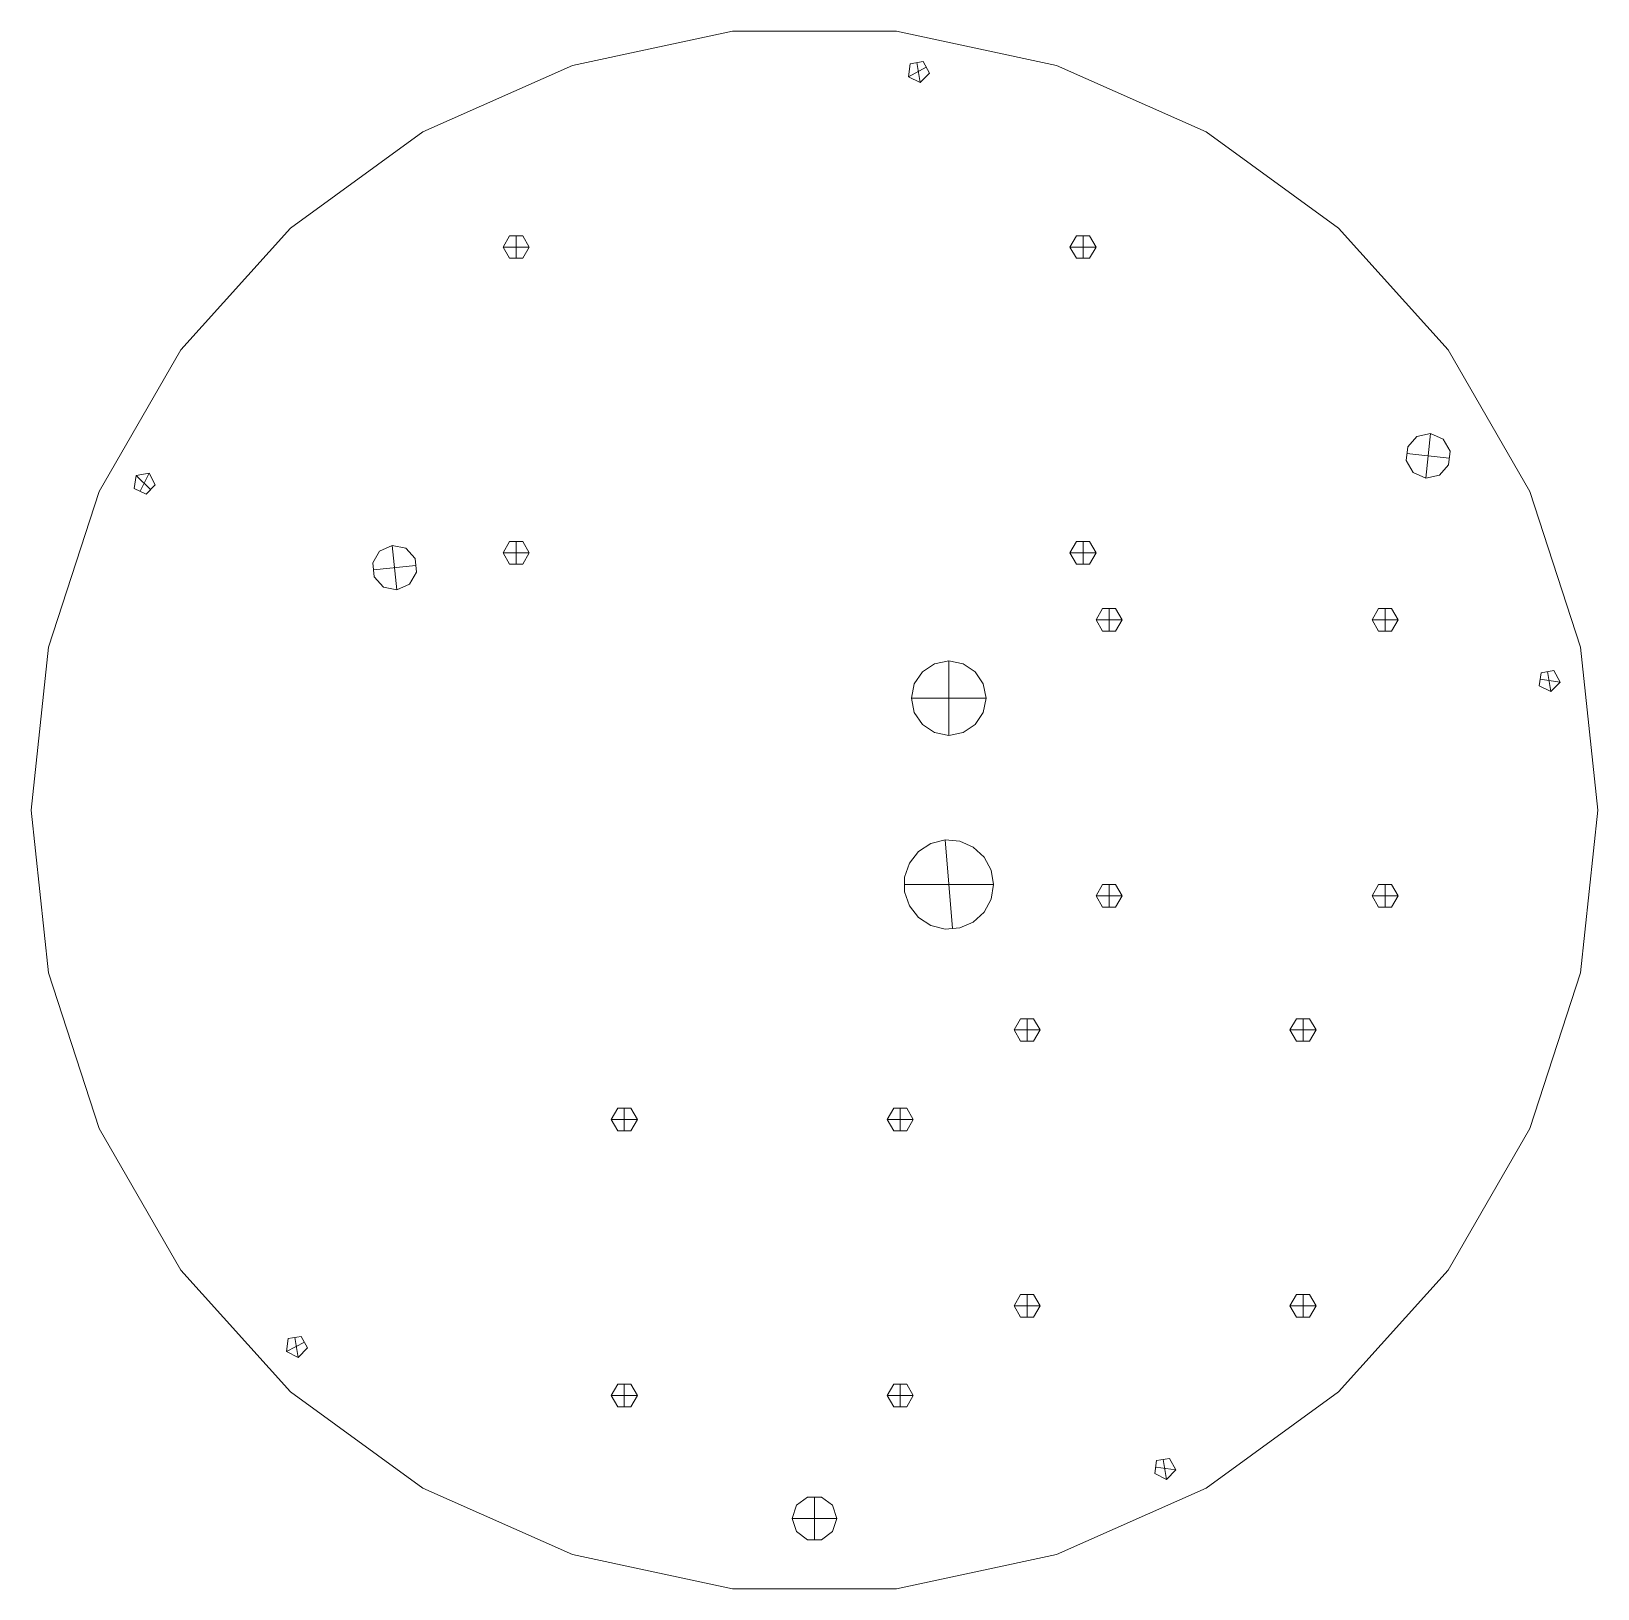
# Model space of a CAD drawing. Header units: millimetres. Extents: x -105 to 105, y -104 to 104.
import ezdxf

# ---------------------------------------------------------------- set-up
doc = ezdxf.new("R2010")
doc.units = ezdxf.units.MM
doc.layers.get('0').update_dxf_attribs({"linetype": 'CONTINUOUS', "lineweight": 0})
doc.layers.add('Hole centres', color=7, linetype='CONTINUOUS', lineweight=0)

msp = doc.modelspace()

# ---------------------------------------------------------------- linework, layer by layer
for p, q in [((-32.447, 99.861), (-10.975, 104.425)), ((-10.975, 104.425), (10.975, 104.425)), ((10.975, 104.425), (32.447, 99.861)), ((-52.5, 90.933), (-32.447, 99.861)), ((12.593, 98.323), (12.838, 100.069)), ((12.838, 100.069), (14.575, 100.375)), ((15.403, 98.818), (14.178, 97.55)), ((14.575, 100.375), (15.403, 98.818)), ((32.447, 99.861), (52.5, 90.933)), ((14.178, 97.55), (12.593, 98.323)), ((-70.259, 78.03), (-52.5, 90.933)), ((52.5, 90.933), (70.259, 78.03)), ((-84.947, 61.717), (-70.259, 78.03)), ((70.259, 78.03), (84.947, 61.717)), ((-41.75, 75.5), (-40.875, 77.016)), ((-40.875, 77.016), (-39.125, 77.016)), ((-39.125, 77.016), (-38.25, 75.5)), ((34.25, 75.5), (35.125, 77.016)), ((35.125, 77.016), (36.875, 77.016)), ((36.875, 77.016), (37.75, 75.5)), ((-40.875, 73.984), (-41.75, 75.5)), ((-39.125, 73.984), (-40.875, 73.984)), ((-38.25, 75.5), (-39.125, 73.984)), ((35.125, 73.984), (34.25, 75.5)), ((36.875, 73.984), (35.125, 73.984)), ((37.75, 75.5), (36.875, 73.984)), ((-95.922, 42.707), (-84.947, 61.717)), ((84.947, 61.717), (95.922, 42.707)), ((80.772, 50.098), (82.586, 50.484)), ((82.586, 50.484), (84.28, 49.729)), ((79.338, 46.876), (79.532, 48.72)), ((79.532, 48.72), (80.772, 50.098)), ((84.28, 49.729), (85.207, 48.124)), ((80.265, 45.271), (79.338, 46.876)), ((85.013, 46.28), (83.772, 44.902)), ((85.207, 48.124), (85.013, 46.28)), ((-91.204, 43.133), (-90.958, 44.879)), ((-90.958, 44.879), (-89.222, 45.185)), ((-89.222, 45.185), (-88.394, 43.628)), ((81.959, 44.516), (80.265, 45.271)), ((83.772, 44.902), (81.959, 44.516)), ((-102.705, 21.831), (-95.922, 42.707)), ((-89.619, 42.36), (-91.204, 43.133)), ((-88.394, 43.628), (-89.619, 42.36)), ((95.922, 42.707), (102.705, 21.831)), ((-41.75, 34.5), (-40.875, 36.016)), ((-40.875, 36.016), (-39.125, 36.016)), ((-39.125, 36.016), (-38.25, 34.5)), ((34.25, 34.5), (35.125, 36.016)), ((35.125, 36.016), (36.875, 36.016)), ((36.875, 36.016), (37.75, 34.5)), ((-59.226, 33.124), (-58.299, 34.729)), ((-58.299, 34.729), (-56.605, 35.484)), ((-56.605, 35.484), (-54.792, 35.098)), ((-54.792, 35.098), (-53.551, 33.72)), ((-53.551, 33.72), (-53.357, 31.876)), ((-40.875, 32.984), (-41.75, 34.5)), ((-38.25, 34.5), (-39.125, 32.984)), ((35.125, 32.984), (34.25, 34.5)), ((37.75, 34.5), (36.875, 32.984)), ((-59.032, 31.28), (-59.226, 33.124)), ((-53.357, 31.876), (-54.284, 30.271)), ((-39.125, 32.984), (-40.875, 32.984)), ((36.875, 32.984), (35.125, 32.984)), ((-57.792, 29.902), (-59.032, 31.28)), ((-55.978, 29.516), (-57.792, 29.902)), ((-54.284, 30.271), (-55.978, 29.516)), ((37.75, 25.5), (38.625, 27.016)), ((38.625, 23.984), (37.75, 25.5)), ((38.625, 27.016), (40.375, 27.016)), ((40.375, 27.016), (41.25, 25.5)), ((41.25, 25.5), (40.375, 23.984)), ((74.75, 25.5), (75.625, 27.016)), ((75.625, 23.984), (74.75, 25.5)), ((75.625, 27.016), (77.375, 27.016)), ((77.375, 27.016), (78.25, 25.5)), ((78.25, 25.5), (77.375, 23.984)), ((40.375, 23.984), (38.625, 23.984)), ((77.375, 23.984), (75.625, 23.984)), ((-105, 0), (-102.705, 21.831)), ((102.705, 21.831), (105, 0)), ((14.464, 18.536), (16.087, 19.619)), ((16.087, 19.619), (18, 20)), ((18, 20), (19.913, 19.619)), ((19.913, 19.619), (21.536, 18.536)), ((13, 15), (13.381, 16.913)), ((13.381, 16.913), (14.464, 18.536)), ((21.536, 18.536), (22.619, 16.913)), ((22.619, 16.913), (23, 15)), ((97.156, 16.661), (97.402, 18.407)), ((97.402, 18.407), (99.138, 18.713)), ((99.966, 17.156), (98.741, 15.888)), ((99.138, 18.713), (99.966, 17.156)), ((13.381, 13.087), (13, 15)), ((23, 15), (22.619, 13.087)), ((98.741, 15.888), (97.156, 16.661)), ((14.464, 11.464), (13.381, 13.087)), ((22.619, 13.087), (21.536, 11.464)), ((16.087, 10.381), (14.464, 11.464)), ((21.536, 11.464), (19.913, 10.381)), ((18, 10), (16.087, 10.381)), ((19.913, 10.381), (18, 10)), ((-102.705, -21.831), (-105, 0)), ((105, 0), (102.705, -21.831)), ((15.59, -4.505), (17.505, -4.02)), ((17.505, -4.02), (19.473, -4.184)), ((19.473, -4.184), (21.282, -4.977)), ((12.723, -7.144), (13.936, -5.586)), ((13.936, -5.586), (15.59, -4.505)), ((21.282, -4.977), (22.735, -6.315)), ((12.082, -9.012), (12.723, -7.144)), ((22.735, -6.315), (23.675, -8.052)), ((23.675, -8.052), (24, -10)), ((12.082, -10.988), (12.082, -9.012)), ((24, -10), (23.675, -11.948)), ((37.75, -11.5), (38.625, -9.984)), ((38.625, -9.984), (40.375, -9.984)), ((40.375, -9.984), (41.25, -11.5)), ((74.75, -11.5), (75.625, -9.984)), ((75.625, -9.984), (77.375, -9.984)), ((77.375, -9.984), (78.25, -11.5)), ((12.723, -12.856), (12.082, -10.988)), ((23.675, -11.948), (22.735, -13.685)), ((38.625, -13.016), (37.75, -11.5)), ((41.25, -11.5), (40.375, -13.016)), ((75.625, -13.016), (74.75, -11.5)), ((78.25, -11.5), (77.375, -13.016)), ((13.936, -14.414), (12.723, -12.856)), ((15.59, -15.495), (13.936, -14.414)), ((22.735, -13.685), (21.282, -15.023)), ((40.375, -13.016), (38.625, -13.016)), ((77.375, -13.016), (75.625, -13.016)), ((17.505, -15.98), (15.59, -15.495)), ((19.473, -15.816), (17.505, -15.98)), ((21.282, -15.023), (19.473, -15.816)), ((-95.922, -42.707), (-102.705, -21.831)), ((102.705, -21.831), (95.922, -42.707)), ((26.75, -29.5), (27.625, -27.984)), ((27.625, -27.984), (29.375, -27.984)), ((29.375, -27.984), (30.25, -29.5)), ((63.75, -29.5), (64.625, -27.984)), ((64.625, -27.984), (66.375, -27.984)), ((66.375, -27.984), (67.25, -29.5)), ((27.625, -31.016), (26.75, -29.5)), ((29.375, -31.016), (27.625, -31.016)), ((30.25, -29.5), (29.375, -31.016)), ((64.625, -31.016), (63.75, -29.5)), ((66.375, -31.016), (64.625, -31.016)), ((67.25, -29.5), (66.375, -31.016)), ((-27.25, -41.5), (-26.375, -39.984)), ((-26.375, -43.016), (-27.25, -41.5)), ((-26.375, -39.984), (-24.625, -39.984)), ((-24.625, -39.984), (-23.75, -41.5)), ((-23.75, -41.5), (-24.625, -43.016)), ((9.75, -41.5), (10.625, -39.984)), ((10.625, -43.016), (9.75, -41.5)), ((10.625, -39.984), (12.375, -39.984)), ((12.375, -39.984), (13.25, -41.5)), ((13.25, -41.5), (12.375, -43.016)), ((-84.947, -61.717), (-95.922, -42.707)), ((-24.625, -43.016), (-26.375, -43.016)), ((12.375, -43.016), (10.625, -43.016)), ((95.922, -42.707), (84.947, -61.717)), ((-70.259, -78.03), (-84.947, -61.717)), ((84.947, -61.717), (70.259, -78.03)), ((26.75, -66.5), (27.625, -64.984)), ((27.625, -64.984), (29.375, -64.984)), ((29.375, -64.984), (30.25, -66.5)), ((63.75, -66.5), (64.625, -64.984)), ((64.625, -64.984), (66.375, -64.984)), ((66.375, -64.984), (67.25, -66.5)), ((27.625, -68.016), (26.75, -66.5)), ((30.25, -66.5), (29.375, -68.016)), ((64.625, -68.016), (63.75, -66.5)), ((67.25, -66.5), (66.375, -68.016)), ((29.375, -68.016), (27.625, -68.016)), ((66.375, -68.016), (64.625, -68.016)), ((-70.79, -72.638), (-70.545, -70.892)), ((-70.545, -70.892), (-68.808, -70.586)), ((-68.808, -70.586), (-67.98, -72.143)), ((-69.205, -73.411), (-70.79, -72.638)), ((-67.98, -72.143), (-69.205, -73.411)), ((-27.25, -78.5), (-26.375, -76.984)), ((-26.375, -76.984), (-24.625, -76.984)), ((-24.625, -76.984), (-23.75, -78.5)), ((9.75, -78.5), (10.625, -76.984)), ((10.625, -76.984), (12.375, -76.984)), ((12.375, -76.984), (13.25, -78.5)), ((-52.5, -90.933), (-70.259, -78.03)), ((-26.375, -80.016), (-27.25, -78.5)), ((-23.75, -78.5), (-24.625, -80.016)), ((10.625, -80.016), (9.75, -78.5)), ((13.25, -78.5), (12.375, -80.016)), ((70.259, -78.03), (52.5, -90.933)), ((-24.625, -80.016), (-26.375, -80.016)), ((12.375, -80.016), (10.625, -80.016)), ((45.623, -88.999), (45.868, -87.253)), ((45.868, -87.253), (47.605, -86.947)), ((47.605, -86.947), (48.433, -88.504)), ((47.208, -89.772), (45.623, -88.999)), ((48.433, -88.504), (47.208, -89.772)), ((-32.447, -99.861), (-52.5, -90.933)), ((-2.427, -93.237), (-0.927, -92.147)), ((-0.927, -92.147), (0.927, -92.147)), ((0.927, -92.147), (2.427, -93.237)), ((52.5, -90.933), (32.447, -99.861)), ((-3, -95), (-2.427, -93.237)), ((2.427, -93.237), (3, -95)), ((-2.427, -96.763), (-3, -95)), ((3, -95), (2.427, -96.763)), ((-0.927, -97.853), (-2.427, -96.763)), ((0.927, -97.853), (-0.927, -97.853)), ((2.427, -96.763), (0.927, -97.853)), ((-10.975, -104.425), (-32.447, -99.861)), ((32.447, -99.861), (10.975, -104.425)), ((10.975, -104.425), (-10.975, -104.425))]:
    msp.add_line(p, q)
at = {"layer": 'Hole centres'}
for p, q in [((14.989, 99.596), (12.593, 98.323)), ((14.178, 97.55), (13.706, 100.222)), ((-40, 77.016), (-40, 73.984)), ((36, 77.016), (36, 73.984)), ((-41.75, 75.5), (-38.25, 75.5)), ((34.25, 75.5), (37.75, 75.5)), ((82.586, 50.484), (81.959, 44.516)), ((79.435, 47.798), (85.11, 47.202)), ((-90.958, 44.879), (-89.007, 42.994)), ((-89.222, 45.185), (-90.411, 42.746)), ((-40, 36.016), (-40, 32.984)), ((36, 36.016), (36, 32.984)), ((-56.605, 35.484), (-55.978, 29.516)), ((-41.75, 34.5), (-38.25, 34.5)), ((34.25, 34.5), (37.75, 34.5)), ((-59.129, 32.202), (-53.454, 32.798)), ((37.75, 25.5), (41.25, 25.5)), ((39.5, 27.016), (39.5, 23.984)), ((74.75, 25.5), (78.25, 25.5)), ((76.5, 27.016), (76.5, 23.984)), ((18, 10), (18, 20)), ((97.279, 17.534), (99.966, 17.156)), ((98.27, 18.56), (98.741, 15.888)), ((13, 15), (23, 15)), ((17.505, -4.02), (18.489, -15.898)), ((12.082, -10), (24, -10)), ((39.5, -9.984), (39.5, -13.016)), ((76.5, -9.984), (76.5, -13.016)), ((41.25, -11.5), (37.75, -11.5)), ((74.75, -11.5), (78.25, -11.5)), ((28.5, -27.984), (28.5, -31.016)), ((65.5, -27.984), (65.5, -31.016)), ((26.75, -29.5), (30.25, -29.5)), ((63.75, -29.5), (63.75, -29.5)), ((63.75, -29.5), (67.25, -29.5)), ((-23.75, -41.5), (-27.25, -41.5)), ((-25.5, -39.984), (-25.5, -43.016)), ((9.75, -41.5), (13.25, -41.5)), ((11.5, -39.984), (11.5, -43.016)), ((28.5, -64.984), (28.5, -68.016)), ((65.5, -64.984), (65.5, -68.016)), ((30.25, -66.5), (26.75, -66.5)), ((67.25, -66.5), (63.75, -66.5)), ((-70.79, -72.638), (-68.394, -71.364)), ((-69.677, -70.739), (-69.205, -73.411)), ((-25.5, -76.984), (-25.5, -80.016)), ((11.5, -76.984), (11.5, -80.016)), ((-27.25, -78.5), (-23.75, -78.5)), ((13.25, -78.5), (9.75, -78.5)), ((48.433, -88.504), (45.745, -88.126)), ((46.736, -87.1), (47.208, -89.772)), ((0, -92.147), (0, -97.853)), ((-3, -95), (3, -95))]:
    msp.add_line(p, q, dxfattribs=at)

doc.saveas('drawing.dxf')
